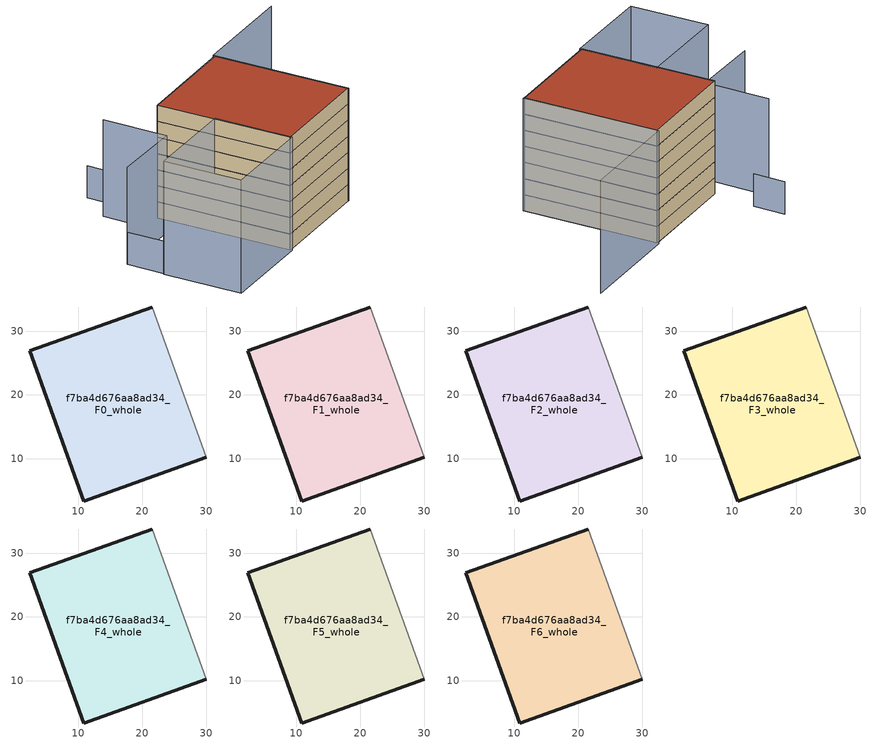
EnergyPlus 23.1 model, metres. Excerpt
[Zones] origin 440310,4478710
f7ba4d676aa8ad34_F0_whole
 floor ground (EU_floor_Construction): 30.01,10.24 21.59,33.77 2.41,26.91 10.83,3.38 z0
 wall outside (EU_wall_Construction): 30.01,10.24 10.83,3.38 2.41,26.91 21.59,33.77 z0:3
 wall adiabatic (EU_wall_Construction): 21.59,33.77 30.01,10.24 z0:3
f7ba4d676aa8ad34_F1_whole
 floor to f7ba4d676aa8ad34_F0_whole (EU_floor_Construction): 30,10.24 21.59,33.77 2.4,26.91 10.82,3.38 z3
 wall outside (EU_wall_Construction): 30.01,10.24 10.83,3.38 2.41,26.91 21.59,33.77 z3:6
 wall adiabatic (EU_wall_Construction): 21.59,33.77 30.01,10.24 z3:6
f7ba4d676aa8ad34_F2_whole
 floor to f7ba4d676aa8ad34_F1_whole (EU_floor_Construction): 30,10.24 21.59,33.77 2.4,26.91 10.82,3.38 z6
 wall outside (EU_wall_Construction): 30.01,10.24 10.83,3.38 2.41,26.91 21.59,33.77 z6:9
 wall adiabatic (EU_wall_Construction): 21.59,33.77 30.01,10.24 z6:9
f7ba4d676aa8ad34_F3_whole
 floor to f7ba4d676aa8ad34_F2_whole (EU_floor_Construction): 30,10.24 21.59,33.77 2.4,26.91 10.82,3.38 z9
 wall outside (EU_wall_Construction): 30.01,10.24 10.83,3.38 2.41,26.91 21.59,33.77 z9:12
 wall adiabatic (EU_wall_Construction): 21.59,33.77 30.01,10.24 z9:12
f7ba4d676aa8ad34_F4_whole
 floor to f7ba4d676aa8ad34_F3_whole (EU_floor_Construction): 30,10.24 21.59,33.77 2.4,26.91 10.82,3.38 z12
 wall outside (EU_wall_Construction): 30.01,10.24 10.83,3.38 2.41,26.91 21.59,33.77 z12:15
 wall adiabatic (EU_wall_Construction): 21.59,33.77 30.01,10.24 z12:15
f7ba4d676aa8ad34_F5_whole
 floor to f7ba4d676aa8ad34_F4_whole (EU_floor_Construction): 30,10.24 21.59,33.77 2.4,26.91 10.82,3.38 z15
 wall outside (EU_wall_Construction): 30.01,10.24 10.83,3.38 2.41,26.91 21.59,33.77 z15:18
 wall adiabatic (EU_wall_Construction): 21.59,33.77 30.01,10.24 z15:18
f7ba4d676aa8ad34_F6_whole
 floor to f7ba4d676aa8ad34_F5_whole (EU_floor_Construction): 30,10.24 21.59,33.77 2.4,26.91 10.82,3.38 z18
 wall outside (EU_wall_Construction): 30.01,10.24 10.83,3.38 2.41,26.91 21.59,33.77 z18:21
 wall adiabatic (EU_wall_Construction): 21.59,33.77 30.01,10.24 z18:21
 roof outside (EU_roof_Construction): 21.59,33.77 30.01,10.24 10.83,3.38 2.41,26.91 z21
shading: 30.13,10.19 21.57,34.11 / 21.57,34.11 40.81,40.99 / -10.5,11.02 6.28,16.88 / 6.28,16.88 11.08,3.14 / 11.08,3.14 -5.69,-2.72 / -5.69,-2.72 -10.5,11.02 z0:21; -1.2,40.15 0.67,34.54 / -10.33,11.08 -12.61,17.73 / -12.61,17.73 4.14,23.47 / 4.14,23.47 6.42,16.81 / 6.42,16.81 -10.33,11.08 z0:6; -3.78,33.37 0.03,21.94 / 0.03,21.94 -12.61,17.73 z0:18
[Building]
EU S2 Campaign: North Axis=0; Terrain=City; Solar Distribution=FullExterior
[Site:Location]
Madrid: Latitude=40.5; Longitude=-3.5; Time Zone=1; Elevation=609
[SizingPeriod:WeatherFileDays]
AnnualSizingPeriod: Begin Month=1; Begin Day of Month=1; End Month=12; End Day of Month=31; Day of Week for Start Day=Monday; Use Weather File Daylight Saving Period=No; Use Weather File Rain and Snow Indicators=No
[MATERIAL]
EU_InternalMass_Material: Roughness=MediumRough; Thickness=0.1; Conductivity=1; Density=1800; Specific Heat=900; Thermal Absorptance=0.9; Solar Absorptance=0.7; Visible Absorptance=0.7
[MATERIAL:NOMASS] Roughness=MediumRough; Thermal Absorptance=0.9; Solar Absorptance=0.7; Visible Absorptance=0.7
Name | Thermal Resistance
EU_wall_NoMass | 0.609216
EU_roof_NoMass | 0.513268
EU_floor_NoMass | 0.568163
[CONSTRUCTION]
EU_wall_Construction: EU_wall_NoMass
EU_roof_Construction: EU_roof_NoMass
EU_floor_Construction: EU_floor_NoMass
EU_InternalMass_Construction: EU_InternalMass_Material
[ZONE] Type=1; Multiplier=1; Ceiling Height=autocalculate; Volume=1527.53; Floor Area=autocalculate; Part of Total Floor Area=Yes
f7ba4d676aa8ad34_F0_whole; f7ba4d676aa8ad34_F1_whole; f7ba4d676aa8ad34_F2_whole; f7ba4d676aa8ad34_F3_whole; f7ba4d676aa8ad34_F4_whole; f7ba4d676aa8ad34_F5_whole; f7ba4d676aa8ad34_F6_whole
[INTERNALMASS] Construction=EU_InternalMass_Construction; Surface Area=509.177
Name | Zone or ZoneList
f7ba4d676aa8ad34_F0_whole_EU_InternalMass | f7ba4d676aa8ad34_F0_whole
f7ba4d676aa8ad34_F1_whole_EU_InternalMass | f7ba4d676aa8ad34_F1_whole
f7ba4d676aa8ad34_F2_whole_EU_InternalMass | f7ba4d676aa8ad34_F2_whole
f7ba4d676aa8ad34_F3_whole_EU_InternalMass | f7ba4d676aa8ad34_F3_whole
f7ba4d676aa8ad34_F4_whole_EU_InternalMass | f7ba4d676aa8ad34_F4_whole
f7ba4d676aa8ad34_F5_whole_EU_InternalMass | f7ba4d676aa8ad34_F5_whole
f7ba4d676aa8ad34_F6_whole_EU_InternalMass | f7ba4d676aa8ad34_F6_whole
[OTHEREQUIPMENT] Fuel Type=Electricity; Design Level Calculation Method=Watts/Area; Power per Zone Floor Area=1; Fraction Latent=0; Fraction Radiant=0; Fraction Lost=0; Carbon Dioxide Generation Rate=0; EndUse Subcategory=EU_Step8_InternalGains
Name | Zone or ZoneList or Space or SpaceList | Schedule
EU_Step8_InternalGain_f7ba4d676aa8ad34_F0_whole_f000 | f7ba4d676aa8ad34_F0_whole | EU_Step8_GainSchedule_f7ba4d676aa8ad34_F0_whole_f000
EU_Step8_InternalGain_f7ba4d676aa8ad34_F1_whole_f000 | f7ba4d676aa8ad34_F1_whole | EU_Step8_GainSchedule_f7ba4d676aa8ad34_F1_whole_f000
EU_Step8_InternalGain_f7ba4d676aa8ad34_F2_whole_f000 | f7ba4d676aa8ad34_F2_whole | EU_Step8_GainSchedule_f7ba4d676aa8ad34_F2_whole_f000
EU_Step8_InternalGain_f7ba4d676aa8ad34_F3_whole_f000 | f7ba4d676aa8ad34_F3_whole | EU_Step8_GainSchedule_f7ba4d676aa8ad34_F3_whole_f000
EU_Step8_InternalGain_f7ba4d676aa8ad34_F4_whole_f000 | f7ba4d676aa8ad34_F4_whole | EU_Step8_GainSchedule_f7ba4d676aa8ad34_F4_whole_f000
EU_Step8_InternalGain_f7ba4d676aa8ad34_F5_whole_f000 | f7ba4d676aa8ad34_F5_whole | EU_Step8_GainSchedule_f7ba4d676aa8ad34_F5_whole_f000
EU_Step8_InternalGain_f7ba4d676aa8ad34_F6_whole_f000 | f7ba4d676aa8ad34_F6_whole | EU_Step8_GainSchedule_f7ba4d676aa8ad34_F6_whole_f000
[ZONEVENTILATION:DESIGNFLOWRATE] Schedule=EU_AlwaysOn; Design Flow Rate Calculation Method=AirChanges/Hour; Air Changes per Hour=0.752966; Ventilation Type=Natural; Fan Pressure Rise=0; Fan Total Efficiency=1; Constant Term Coefficient=1; Temperature Term Coefficient=0; Velocity Term Coefficient=0; Velocity Squared Term Coefficient=0; Minimum Indoor Temperature=-100; Maximum Indoor Temperature=100; Delta Temperature=-100; Minimum Outdoor Temperature=-100; Maximum Outdoor Temperature=100; Maximum Wind Speed=40
Name | Zone or ZoneList or Space or SpaceList
EU_ConstantAir_f7ba4d676aa8ad34_F0_whole | f7ba4d676aa8ad34_F0_whole
EU_ConstantAir_f7ba4d676aa8ad34_F1_whole | f7ba4d676aa8ad34_F1_whole
EU_ConstantAir_f7ba4d676aa8ad34_F2_whole | f7ba4d676aa8ad34_F2_whole
EU_ConstantAir_f7ba4d676aa8ad34_F3_whole | f7ba4d676aa8ad34_F3_whole
EU_ConstantAir_f7ba4d676aa8ad34_F4_whole | f7ba4d676aa8ad34_F4_whole
EU_ConstantAir_f7ba4d676aa8ad34_F5_whole | f7ba4d676aa8ad34_F5_whole
EU_ConstantAir_f7ba4d676aa8ad34_F6_whole | f7ba4d676aa8ad34_F6_whole
[HVACTEMPLATE:THERMOSTAT] Constant Heating Setpoint=20; Constant Cooling Setpoint=50
EU_HeatOnly_f7ba4d676aa8ad34_F0_whole; EU_HeatOnly_f7ba4d676aa8ad34_F1_whole; EU_HeatOnly_f7ba4d676aa8ad34_F2_whole; EU_HeatOnly_f7ba4d676aa8ad34_F3_whole; EU_HeatOnly_f7ba4d676aa8ad34_F4_whole; EU_HeatOnly_f7ba4d676aa8ad34_F5_whole; EU_HeatOnly_f7ba4d676aa8ad34_F6_whole
[HVACTEMPLATE:ZONE:IDEALLOADSAIRSYSTEM] System Availability Schedule=EU_AlwaysOn; Maximum Heating Supply Air Temperature=50; Minimum Cooling Supply Air Temperature=13; Maximum Heating Supply Air Humidity Ratio=0.0156; Minimum Cooling Supply Air Humidity Ratio=0.0077; Heating Limit=NoLimit; Cooling Limit=NoLimit; Heating Availability Schedule=EU_AlwaysOn; Cooling Availability Schedule=EU_CoolingOff; Dehumidification Control Type=ConstantSensibleHeatRatio; Cooling Sensible Heat Ratio=0.7; Dehumidification Setpoint=60; Humidification Control Type=None; Humidification Setpoint=30; Outdoor Air Method=None; Outdoor Air Flow Rate per Person=0.00944; Outdoor Air Flow Rate per Zone Floor Area=0; Outdoor Air Flow Rate per Zone=0; Demand Controlled Ventilation Type=None; Outdoor Air Economizer Type=NoEconomizer; Heat Recovery Type=None; Sensible Heat Recovery Effectiveness=0.7; Latent Heat Recovery Effectiveness=0.65
Name | Template Thermostat
f7ba4d676aa8ad34_F0_whole | EU_HeatOnly_f7ba4d676aa8ad34_F0_whole
f7ba4d676aa8ad34_F1_whole | EU_HeatOnly_f7ba4d676aa8ad34_F1_whole
f7ba4d676aa8ad34_F2_whole | EU_HeatOnly_f7ba4d676aa8ad34_F2_whole
f7ba4d676aa8ad34_F3_whole | EU_HeatOnly_f7ba4d676aa8ad34_F3_whole
f7ba4d676aa8ad34_F4_whole | EU_HeatOnly_f7ba4d676aa8ad34_F4_whole
f7ba4d676aa8ad34_F5_whole | EU_HeatOnly_f7ba4d676aa8ad34_F5_whole
f7ba4d676aa8ad34_F6_whole | EU_HeatOnly_f7ba4d676aa8ad34_F6_whole
[SIZING:ZONE] Zone Cooling Design Supply Air Temperature Input Method=SupplyAirTemperature; Zone Cooling Design Supply Air Temperature=13; Zone Heating Design Supply Air Temperature Input Method=SupplyAirTemperature; Zone Heating Design Supply Air Temperature=50; Zone Cooling Design Supply Air Humidity Ratio=0.008; Zone Heating Design Supply Air Humidity Ratio=0.008; Cooling Design Air Flow Method=DesignDay; Cooling Design Air Flow Rate=0; Cooling Minimum Air Flow per Zone Floor Area=0.000762; Cooling Minimum Air Flow=0; Cooling Minimum Air Flow Fraction=0.2; Heating Design Air Flow Method=DesignDay; Heating Design Air Flow Rate=0; Heating Maximum Air Flow per Zone Floor Area=0.002032; Heating Maximum Air Flow=0.141576; Heating Maximum Air Flow Fraction=0.3; Account for Dedicated Outdoor Air System=No; Dedicated Outdoor Air System Control Strategy=NeutralSupplyAir; Dedicated Outdoor Air Low Setpoint Temperature for Design=autosize; Dedicated Outdoor Air High Setpoint Temperature for Design=autosize; Zone Load Sizing Method=Sensible Load Only No Latent Load; Zone Latent Cooling Design Supply Air Humidity Ratio Input Method=HumidityRatioDifference; Zone Cooling Design Supply Air Humidity Ratio Difference=0.005; Zone Latent Heating Design Supply Air Humidity Ratio Input Method=HumidityRatioDifference; Zone Humidification Design Supply Air Humidity Ratio Difference=0.005
f7ba4d676aa8ad34_F0_whole; f7ba4d676aa8ad34_F1_whole; f7ba4d676aa8ad34_F2_whole; f7ba4d676aa8ad34_F3_whole; f7ba4d676aa8ad34_F4_whole; f7ba4d676aa8ad34_F5_whole; f7ba4d676aa8ad34_F6_whole
[SCHEDULE:CONSTANT]
Name | Hourly Value
EU_AlwaysOn | 1
EU_CoolingOff | 0
[SCHEDULE:FILE] Column Number=1; Rows to Skip at Top=0; Number of Hours of Data=8760; Column Separator=Comma; Interpolate to Timestep=No; Minutes per Item=60; Adjust Schedule for Daylight Savings=Yes
Name | File
EU_Step8_GainSchedule_f7ba4d676aa8ad34_F0_whole_f000 | ../../schedules/f7ba4d676aa8ad34/f7ba4d676aa8ad34_F0_whole_f000_gain.csv
EU_Step8_GainSchedule_f7ba4d676aa8ad34_F1_whole_f000 | ../../schedules/f7ba4d676aa8ad34/f7ba4d676aa8ad34_F1_whole_f000_gain.csv
EU_Step8_GainSchedule_f7ba4d676aa8ad34_F2_whole_f000 | ../../schedules/f7ba4d676aa8ad34/f7ba4d676aa8ad34_F2_whole_f000_gain.csv
EU_Step8_GainSchedule_f7ba4d676aa8ad34_F3_whole_f000 | ../../schedules/f7ba4d676aa8ad34/f7ba4d676aa8ad34_F3_whole_f000_gain.csv
EU_Step8_GainSchedule_f7ba4d676aa8ad34_F4_whole_f000 | ../../schedules/f7ba4d676aa8ad34/f7ba4d676aa8ad34_F4_whole_f000_gain.csv
EU_Step8_GainSchedule_f7ba4d676aa8ad34_F5_whole_f000 | ../../schedules/f7ba4d676aa8ad34/f7ba4d676aa8ad34_F5_whole_f000_gain.csv
EU_Step8_GainSchedule_f7ba4d676aa8ad34_F6_whole_f000 | ../../schedules/f7ba4d676aa8ad34/f7ba4d676aa8ad34_F6_whole_f000_gain.csv
